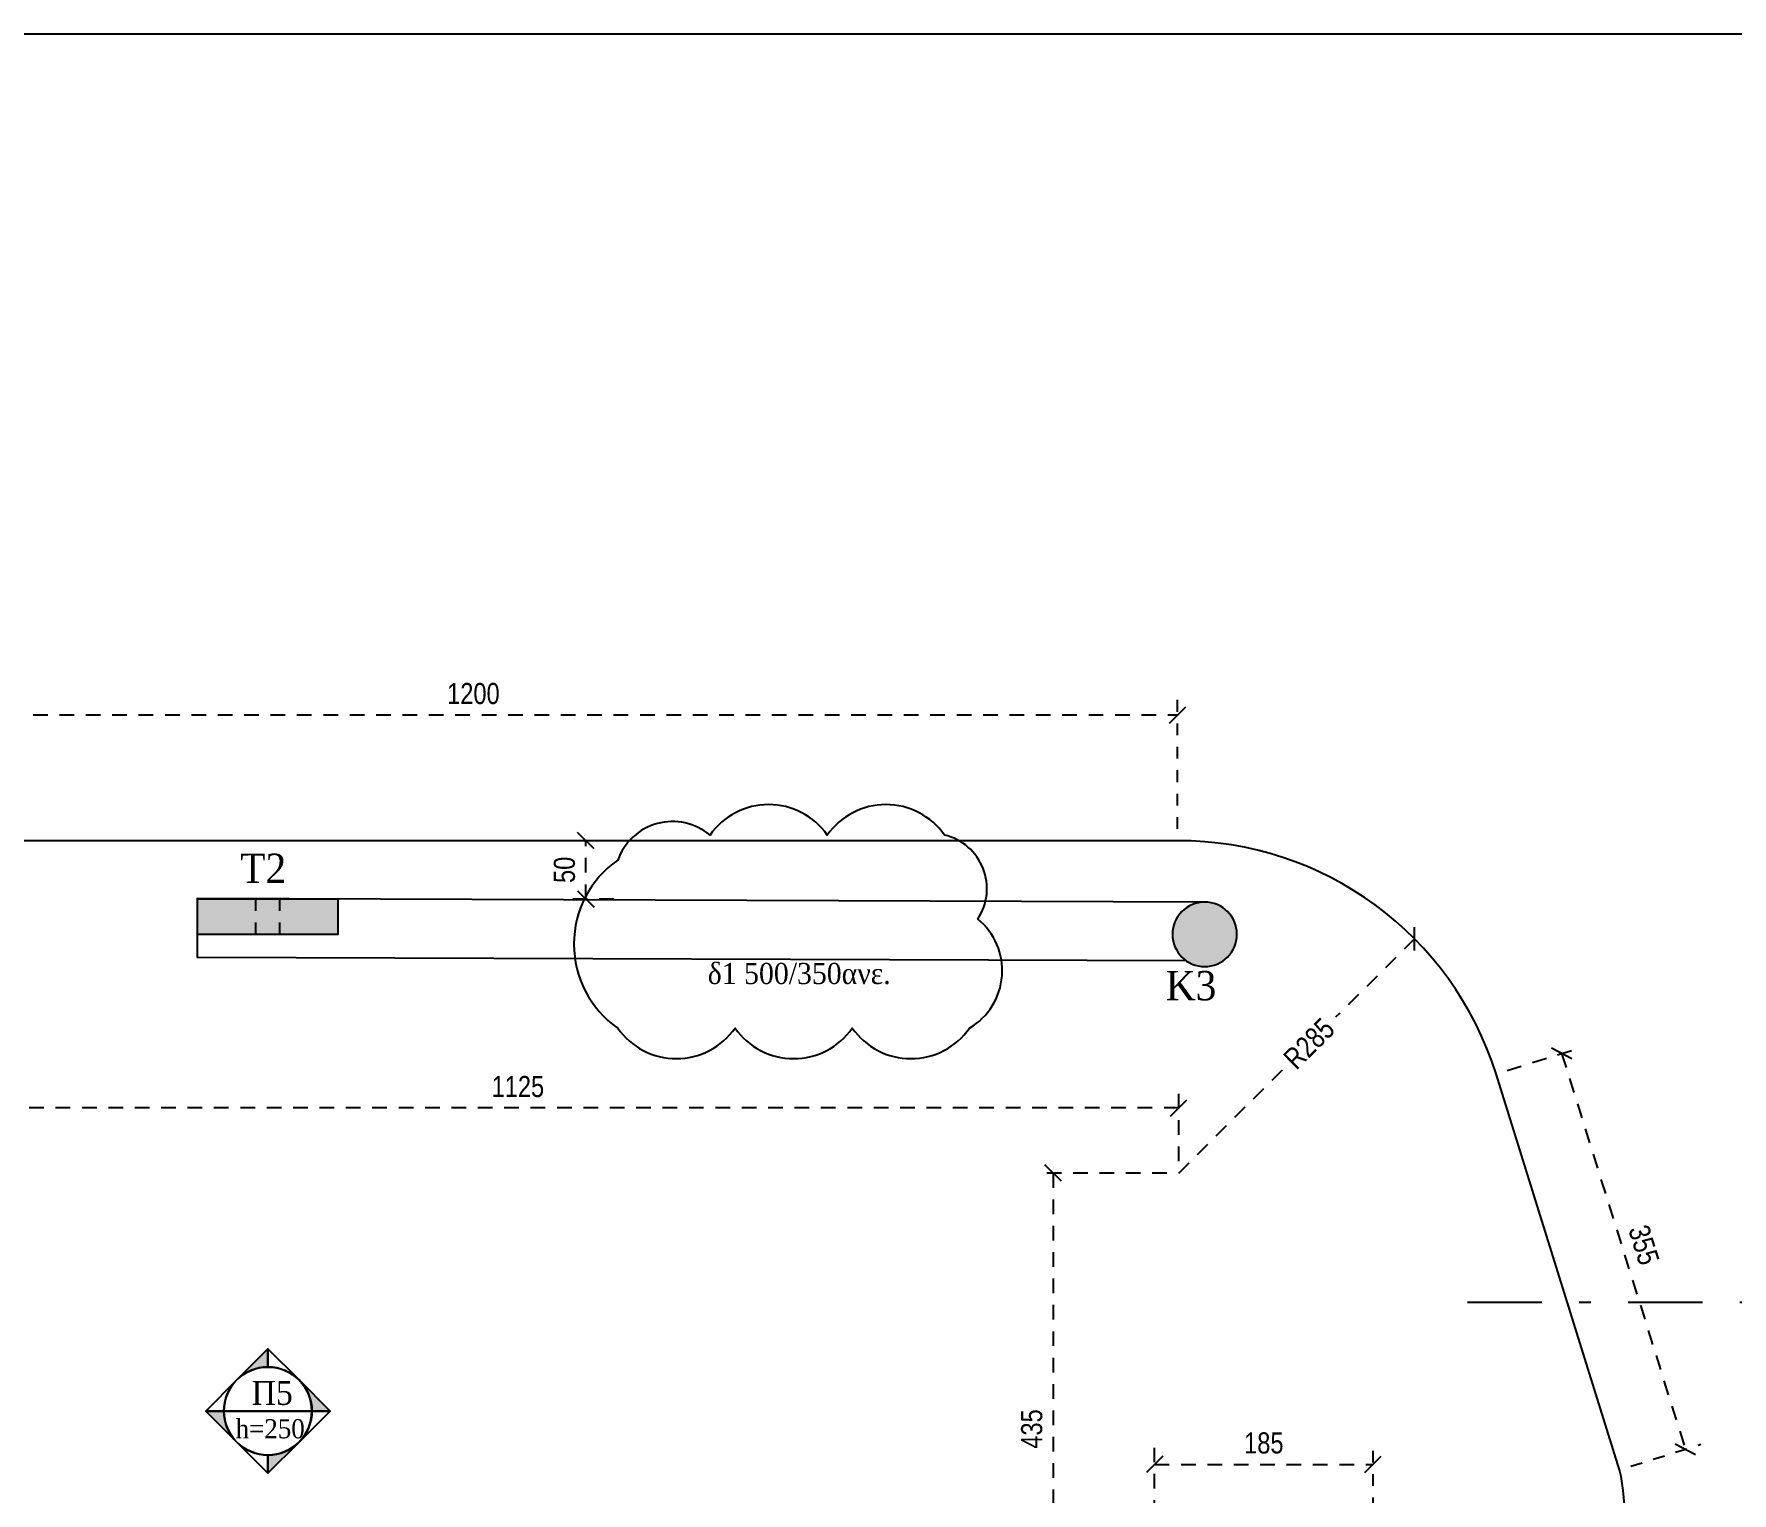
# Model space of a CAD drawing. Header units: millimetres. Extents: x -2171 to 1563, y -1758 to -1505.
# Drawn here: x -201.02 to -186.54, y -1602.69 to -1590.25 of the extents above; entities that cross this region are included whole.
import ezdxf

# ---------------------------------------------------------------- set-up
doc = ezdxf.new("R2010")
doc.units = ezdxf.units.MM
doc.header["$PDMODE"] = 32
for name, pattern in [('DASHDOT', [25.399999999999995, 12.7, -6.349999999999999, 0, -6.349999999999999]), ('DASHED2', [0.375, 0.25, -0.125]), ('DOT', [0.025, 0, -0.025]), ('HIDDEN', [0.375, 0.25, -0.125]), ('HIDDEN2', [0.1875, 0.125, -0.0625])]:
    doc.linetypes.add(name, pattern=pattern)
doc.layers.get('Defpoints').update_dxf_attribs({"color": 6})
for name, color, linetype in [('-S_TEXT', 3, 'Continuous'), ('athinas comments', 10, 'Continuous'), ('DIASTASEIS', 7, 'Continuous'), ('Fill_Col', 7, 'Continuous'), ('Geo_Beam', 7, 'Continuous'), ('Geo_Col', 7, 'Continuous'), ('Geo_Lines', 7, 'Continuous'), ('Sect_Line_Symbol', 7, 'Continuous'), ('Text_Beam', 7, 'Continuous'), ('Text_Col_-1', 7, 'Continuous'), ('Text_Slab', 7, 'Continuous')]:
    doc.layers.add(name, color=color, linetype=linetype)
doc.styles.add('1-100', font='arial.ttf', dxfattribs={"width": 0.8})
doc.styles.add('S1TmsNwRmn1088_b_934_161', font='times.ttf', dxfattribs={"width": 0.93362935265248, "height": 0.10875})
doc.styles.add('S1TmsNwRmn11_b_934_161', font='times.ttf', dxfattribs={"width": 0.93362935265248, "height": 0.0010875})
doc.styles.add('S1TmsNwRmn1359_b_934_161', font='times.ttf', dxfattribs={"width": 0.93362935265248, "height": 0.1359375})
doc.dimstyles.new('Copy of 1-100', dxfattribs={"dimtxt": 0.18, "dimasz": 0.14, "dimexe": 0.14, "dimexo": 0.1, "dimgap": 0.09, "dimtad": 1, "dimdec": 0, "dimlfac": 100, "dimrnd": 5, "dimzin": 5, "dimdsep": 46, "dimtxsty": '1-100', "dimblk": 'OBLIQUE', "dimcen": 0.09, "dimclrd": 1, "dimclre": 1, "dimclrt": 2, "dimadec": 0, "dimazin": 0, "dimtfac": 1, "dimtdec": 0, "dimtix": 1, "dimtmove": 2, "dimatfit": 3, "dimfxl": 5, "dimfxlon": 1, "dimtolj": 1, "dimtzin": 5, "dimarcsym": 0})

# ---------------------------------------------------------------- blocks, each defined once
blk = doc.blocks.new('Label_Όροφος 3-RC_XSN2633_2018')
at = {"layer": 'Text_Slab'}
for points in [[(-0.1767766952966369, 0.1767766952966369, -0.198912367379658), (0, 0.25), (0, 0.3535533905932738)], [(0.1767766952966369, 0.1767766952966369, -0.198912367379658), (0.25, 0), (0.3535533905932738, 0)], [(-0.1767766952966369, -0.1767766952966369, -0.198912367379658), (-0.25, 0), (-0.3535533905932738, 0)], [(0.1767766952966369, -0.1767766952966369, -0.198912367379658), (0, -0.25), (-1e-16, -0.3535533905932738)]]:
    blk.add_hatch(color=174, dxfattribs=at).paths.add_polyline_path(points)
at = {"layer": 'Text_Slab', "color": 174}
for points in [[(-0.1767766952966369, 0.1767766952966369, -0.198912367379658), (0, 0.25), (0, 0.3535533905932738)], [(0, 0.25, -0.198912367379658), (0.1767766952966369, 0.1767766952966369), (0, 0.3535533905932738)], [(-0.25, 0, 0.4142135623730951), (0, -0.25, 0.4142135623730951), (0.25, 0, 0.4142135623730951), (0, 0.25, 0.4142135623730951)], [(-0.25, 0, -0.198912367379658), (-0.1767766952966369, 0.1767766952966369), (-0.3535533905932738, 0)], [(0.1767766952966369, 0.1767766952966369, -0.198912367379658), (0.25, 0), (0.3535533905932738, 0)], [(-0.1767766952966369, -0.1767766952966369, -0.198912367379658), (-0.25, 0), (-0.3535533905932738, 0)], [(0.25, 0, -0.198912367379658), (0.1767766952966369, -0.1767766952966369), (0.3535533905932738, 0)], [(0, -0.25, -0.198912367379658), (-0.1767766952966369, -0.1767766952966369), (-1e-16, -0.3535533905932738)], [(0.1767766952966369, -0.1767766952966369, -0.198912367379658), (0, -0.25), (-1e-16, -0.3535533905932738)]]:
    blk.add_lwpolyline(points, format="xyb", close=True, dxfattribs=at)
blk.add_lwpolyline([(0.25, 0), (-0.25, 0)], close=True, dxfattribs=at)
blk = doc.blocks.new('_Oblique')
at = {"color": 0, "linetype": 'ByBlock', "lineweight": -2}
blk.add_line((-0.5, -0.5), (0.5, 0.5), dxfattribs=at)
blk = doc.blocks.new('*D594')
at = {"layer": 'Defpoints', "color": 0, "ltscale": 0.5, "transparency": 16777216}
for p in [(-189.2486804948302, -1597.96710692329), (-191.2600210100519, -1599.96433862654)]:
    blk.add_point(p, dxfattribs=at)
at = {"layer": 'DIASTASEIS', "color": 1, "linetype": 'DASHED2', "lineweight": -2, "ltscale": 0.5, "transparency": 16777216}
for p, q in [((-189.2486804948302, -1597.96710692329), (-189.9223724218981, -1598.636073149934)), ((-191.2600210100519, -1599.96433862654), (-190.3744158740654, -1599.084945683989))]:
    blk.add_line(p, q, dxfattribs=at)
at = {"layer": 'DIASTASEIS', "color": 1, "lineweight": -2, "ltscale": 0.5, "transparency": 16777216, "xscale": 0.14, "yscale": 0.14, "zscale": 0.14, "rotation": 44.79833915971499}
blk.add_blockref('_Oblique', (-189.2486804948302, -1597.96710692329), dxfattribs=at)
at = {"layer": 'DIASTASEIS', "color": 2, "ltscale": 0.5, "transparency": 16777216, "insert": (-190.1483941479816, -1598.860509416961), "char_height": 0.18, "attachment_point": 5, "rotation": 44.79833915971499, "style": '1-100'}
blk.add_mtext('\\A1;R285', dxfattribs=at)
blk = doc.blocks.new('*D601')
at = {"layer": 'Defpoints', "color": 0, "ltscale": 0.5, "transparency": 16777216}
for p in [(-188.5544240054794, -1599.119252835931), (-186.9405340153899, -1602.319393285389), (-187.5002614672402, -1602.494222617094)]:
    blk.add_point(p, dxfattribs=at)
at = {"layer": 'DIASTASEIS', "color": 1, "linetype": 'HIDDEN', "lineweight": -2, "ltscale": 0.5, "transparency": 16777216}
blk.add_line((-188.4589718576871, -1599.089438619828), (-187.86106354672, -1598.902683601682), dxfattribs=at)
at = {"layer": 'DIASTASEIS', "color": 1, "linetype": 'DASHED2', "lineweight": -2, "ltscale": 0.5, "transparency": 16777216}
blk.add_line((-187.9946965536291, -1598.944423504226), (-186.9405340153899, -1602.319393285389), dxfattribs=at)
at = {"layer": 'DIASTASEIS', "color": 1, "linetype": 'HIDDEN2', "lineweight": -2, "ltscale": 0.5, "transparency": 16777216}
blk.add_line((-187.4048093194479, -1602.464408400991), (-186.8069010084808, -1602.277653382845), dxfattribs=at)
at = {"layer": 'DIASTASEIS', "color": 1, "lineweight": -2, "ltscale": 0.5, "transparency": 16777216, "xscale": 0.14, "yscale": 0.14, "zscale": 0.14}
for p, rotation in [((-187.9946965536291, -1598.944423504226), 107.3460511284878), ((-186.9405340153899, -1602.319393285389), 287.3460511284878)]:
    blk.add_blockref('_Oblique', p, dxfattribs=dict(at, rotation=rotation))
at = {"layer": 'DIASTASEIS', "color": 2, "ltscale": 0.5, "transparency": 16777216, "insert": (-187.2939262330426, -1600.577657096802), "char_height": 0.18, "attachment_point": 5, "rotation": 287.3460511284878, "style": '1-100'}
blk.add_mtext('\\A1;355', dxfattribs=at)
blk = doc.blocks.new('*D624')
at = {"layer": 'Defpoints', "color": 0, "ltscale": 0.5, "transparency": 16777216}
for p in [(-189.6031536855467, -1602.449223014701), (-189.6031536855467, -1602.932617613678), (-191.4648960989248, -1604.329845961674)]:
    blk.add_point(p, dxfattribs=at)
at = {"layer": 'DIASTASEIS', "color": 1, "linetype": 'HIDDEN', "lineweight": -2, "ltscale": 0.5, "transparency": 16777216}
blk.add_line((-191.4648960989248, -1604.229845961674), (-191.4648960989248, -1602.309223014701), dxfattribs=at)
at = {"layer": 'DIASTASEIS', "color": 1, "linetype": 'HIDDEN2', "lineweight": -2, "ltscale": 0.5, "transparency": 16777216}
blk.add_line((-189.6031536855467, -1602.832617613677), (-189.6031536855467, -1602.309223014701), dxfattribs=at)
at = {"layer": 'DIASTASEIS', "color": 1, "linetype": 'DASHED2', "lineweight": -2, "ltscale": 0.5, "transparency": 16777216}
blk.add_line((-191.4648960989248, -1602.449223014701), (-189.6031536855467, -1602.449223014701), dxfattribs=at)
at = {"layer": 'DIASTASEIS', "color": 1, "lineweight": -2, "ltscale": 0.5, "transparency": 16777216, "xscale": 0.14, "yscale": 0.14, "zscale": 0.14, "rotation": 180}
blk.add_blockref('_Oblique', (-191.4648960989248, -1602.449223014701), dxfattribs=at)
at = {"layer": 'DIASTASEIS', "color": 1, "lineweight": -2, "ltscale": 0.5, "transparency": 16777216, "xscale": 0.14, "yscale": 0.14, "zscale": 0.14}
blk.add_blockref('_Oblique', (-189.6031536855467, -1602.449223014701), dxfattribs=at)
at = {"layer": 'DIASTASEIS', "color": 2, "ltscale": 0.5, "transparency": 16777216, "insert": (-190.5340248922358, -1602.267319876911), "char_height": 0.18, "attachment_point": 5, "style": '1-100'}
blk.add_mtext('\\A1;185', dxfattribs=at)
blk = doc.blocks.new('*D626')
at = {"layer": 'Defpoints', "color": 0, "ltscale": 0.5, "transparency": 16777216}
for p in [(-191.2600210100519, -1599.96433862654), (-192.3303164674437, -1604.329846329416), (-191.2600210100519, -1604.329846329416)]:
    blk.add_point(p, dxfattribs=at)
at = {"layer": 'DIASTASEIS', "color": 1, "linetype": 'HIDDEN', "lineweight": -2, "ltscale": 0.5, "transparency": 16777216}
blk.add_line((-191.3600210100519, -1599.96433862654), (-192.4703164674437, -1599.96433862654), dxfattribs=at)
at = {"layer": 'DIASTASEIS', "color": 1, "linetype": 'DASHED2', "lineweight": -2, "ltscale": 0.5, "transparency": 16777216}
blk.add_line((-192.3303164674437, -1599.96433862654), (-192.3303164674437, -1604.329846329416), dxfattribs=at)
at = {"layer": 'DIASTASEIS', "color": 1, "linetype": 'HIDDEN2', "lineweight": -2, "ltscale": 0.5, "transparency": 16777216}
blk.add_line((-191.3600210100519, -1604.329846329416), (-192.4703164674437, -1604.329846329416), dxfattribs=at)
at = {"layer": 'DIASTASEIS', "color": 1, "lineweight": -2, "ltscale": 0.5, "transparency": 16777216, "xscale": 0.14, "yscale": 0.14, "zscale": 0.14}
for p, rotation in [((-192.3303164674437, -1599.96433862654), 90), ((-192.3303164674437, -1604.329846329416), 270)]:
    blk.add_blockref('_Oblique', p, dxfattribs=dict(at, rotation=rotation))
at = {"layer": 'DIASTASEIS', "color": 2, "ltscale": 0.5, "transparency": 16777216, "insert": (-192.5122809967756, -1602.147092477977), "char_height": 0.18, "attachment_point": 5, "rotation": 90, "style": '1-100'}
blk.add_mtext('\\A1;435', dxfattribs=at)
blk = doc.blocks.new('*D627')
at = {"layer": 'Defpoints', "color": 0, "ltscale": 0.5, "transparency": 16777216}
for p in [(-202.5275057871906, -1599.40934638551), (-202.5275057871906, -1599.96433862654), (-191.2600210100519, -1599.96433862654)]:
    blk.add_point(p, dxfattribs=at)
at = {"layer": 'DIASTASEIS', "color": 1, "linetype": 'HIDDEN2', "lineweight": -2, "ltscale": 0.5, "transparency": 16777216}
blk.add_line((-202.5275057871906, -1599.86433862654), (-202.5275057871906, -1599.269346385509), dxfattribs=at)
at = {"layer": 'DIASTASEIS', "color": 1, "linetype": 'HIDDEN', "lineweight": -2, "ltscale": 0.5, "transparency": 16777216}
blk.add_line((-191.2600210100519, -1599.86433862654), (-191.2600210100519, -1599.269346385509), dxfattribs=at)
at = {"layer": 'DIASTASEIS', "color": 1, "linetype": 'DASHED2', "lineweight": -2, "ltscale": 0.5, "transparency": 16777216}
blk.add_line((-191.2600210100519, -1599.40934638551), (-202.5275057871906, -1599.40934638551), dxfattribs=at)
at = {"layer": 'DIASTASEIS', "color": 1, "lineweight": -2, "ltscale": 0.5, "transparency": 16777216, "xscale": 0.14, "yscale": 0.14, "zscale": 0.14, "rotation": 180}
blk.add_blockref('_Oblique', (-202.5275057871906, -1599.40934638551), dxfattribs=at)
at = {"layer": 'DIASTASEIS', "color": 1, "lineweight": -2, "ltscale": 0.5, "transparency": 16777216, "xscale": 0.14, "yscale": 0.14, "zscale": 0.14}
blk.add_blockref('_Oblique', (-191.2600210100519, -1599.40934638551), dxfattribs=at)
at = {"layer": 'DIASTASEIS', "color": 2, "ltscale": 0.5, "transparency": 16777216, "insert": (-196.8937633986213, -1599.22744324772), "char_height": 0.18, "attachment_point": 5, "style": '1-100'}
blk.add_mtext('\\A1;1125', dxfattribs=at)
blk = doc.blocks.new('*D636')
at = {"layer": 'Defpoints', "color": 0, "ltscale": 0.5, "transparency": 16777216}
for p in [(-191.2687064853335, -1596.057840780122), (-203.2774610209215, -1597.129845778223), (-191.2687064853335, -1597.129845778223)]:
    blk.add_point(p, dxfattribs=at)
at = {"layer": 'DIASTASEIS', "color": 1, "linetype": 'HIDDEN', "lineweight": -2, "ltscale": 0.5, "transparency": 16777216}
blk.add_line((-203.2774610209215, -1597.029845778223), (-203.2774610209215, -1595.917840780122), dxfattribs=at)
at = {"layer": 'DIASTASEIS', "color": 1, "linetype": 'HIDDEN2', "lineweight": -2, "ltscale": 0.5, "transparency": 16777216}
blk.add_line((-191.2687064853335, -1597.029845778223), (-191.2687064853335, -1595.917840780122), dxfattribs=at)
at = {"layer": 'DIASTASEIS', "color": 1, "linetype": 'DASHED2', "lineweight": -2, "ltscale": 0.5, "transparency": 16777216}
blk.add_line((-203.2774610209215, -1596.057840780122), (-191.2687064853335, -1596.057840780122), dxfattribs=at)
at = {"layer": 'DIASTASEIS', "color": 1, "lineweight": -2, "ltscale": 0.5, "transparency": 16777216, "xscale": 0.14, "yscale": 0.14, "zscale": 0.14, "rotation": 180}
blk.add_blockref('_Oblique', (-203.2774610209215, -1596.057840780122), dxfattribs=at)
at = {"layer": 'DIASTASEIS', "color": 1, "lineweight": -2, "ltscale": 0.5, "transparency": 16777216, "xscale": 0.14, "yscale": 0.14, "zscale": 0.14}
blk.add_blockref('_Oblique', (-191.2687064853335, -1596.057840780122), dxfattribs=at)
at = {"layer": 'DIASTASEIS', "color": 2, "ltscale": 0.5, "transparency": 16777216, "insert": (-197.2730837531275, -1595.875937642332), "char_height": 0.18, "attachment_point": 5, "style": '1-100'}
blk.add_mtext('\\A1;1200', dxfattribs=at)
blk = doc.blocks.new('*D644')
at = {"layer": 'Defpoints', "color": 0, "ltscale": 0.5, "transparency": 16777216}
for p in [(-196.3144715834063, -1597.129845778224), (-195.9761400719291, -1597.129845778224), (-195.9761400719291, -1597.627335718334)]:
    blk.add_point(p, dxfattribs=at)
at = {"layer": 'DIASTASEIS', "color": 1, "linetype": 'HIDDEN2', "lineweight": -2, "ltscale": 0.5, "transparency": 16777216}
blk.add_line((-196.0761400719291, -1597.129845778224), (-196.4544715834063, -1597.129845778224), dxfattribs=at)
at = {"layer": 'DIASTASEIS', "color": 1, "linetype": 'DASHED2', "lineweight": -2, "ltscale": 0.5, "transparency": 16777216}
blk.add_line((-196.3144715834063, -1597.627335718334), (-196.3144715834063, -1597.129845778224), dxfattribs=at)
at = {"layer": 'DIASTASEIS', "color": 1, "linetype": 'HIDDEN', "lineweight": -2, "ltscale": 0.5, "transparency": 16777216}
blk.add_line((-196.0761400719291, -1597.627335718334), (-196.4544715834063, -1597.627335718334), dxfattribs=at)
at = {"layer": 'DIASTASEIS', "color": 1, "lineweight": -2, "ltscale": 0.5, "transparency": 16777216, "xscale": 0.14, "yscale": 0.14, "zscale": 0.14}
for p, rotation in [((-196.3144715834063, -1597.129845778224), 90), ((-196.3144715834063, -1597.627335718334), 270)]:
    blk.add_blockref('_Oblique', p, dxfattribs=dict(at, rotation=rotation))
at = {"layer": 'DIASTASEIS', "color": 2, "ltscale": 0.5, "transparency": 16777216, "insert": (-196.4963747211966, -1597.378590748278), "char_height": 0.18, "attachment_point": 5, "rotation": 90, "style": '1-100'}
blk.add_mtext('\\A1;50', dxfattribs=at)

msp = doc.modelspace()

# ---------------------------------------------------------------- hatches: boundary and pattern name
at = {"layer": 'Fill_Col'}
msp.add_hatch(color=252, dxfattribs=at).paths.add_polyline_path([(-199.627271720808, -1597.927335718333), (-198.427271720808, -1597.927335718333), (-198.427271720808, -1597.627335718333), (-199.627271720808, -1597.627335718333)])
at = {"layer": 'Fill_Col', "ltscale": 0.5, "transparency": 33554572}
h = msp.add_hatch(color=252, dxfattribs=at)
h.dxf.hatch_style = 1
edge = h.paths.add_edge_path()
edge.add_arc((-191.0382052944725, -1597.928216603542), 0.2750000000002046, 0, 89.99999999997632)
edge.add_arc((-191.0382052944721, -1597.928216603541), 0.2750000000000909, 90.00000000004736, 180.0000000000474)
edge.add_arc((-191.0382052944724, -1597.928216603542), 0.2749999999998636, 179.9999999999526, 270)
edge.add_arc((-191.0382052944722, -1597.928216603542), 0.2749999999998636, 269.9999999999763, 360)

# ---------------------------------------------------------------- linework, layer by layer
at = {"layer": '-S_TEXT', "ltscale": 5}
msp.add_lwpolyline([(-232.681700438394, -1590.24971776917), (-174.5342080102252, -1590.24971776917), (-174.5342080102252, -1630.294414193922), (-232.681700438394, -1630.294414193922)], close=True, dxfattribs=at)
at = {"layer": 'athinas comments'}
msp.add_lwpolyline([(-196.0427810880355, -1598.728214677071, 0.52056705), (-195.0427810880355, -1598.728214677071, 0.52056705), (-194.0427810880355, -1598.728214677071, 0.52056705), (-193.0427810880355, -1598.728214677071, 0.52056705), (-192.9722759436699, -1597.798719821436, 0.52056705), (-193.2558394215884, -1597.082283299355, 0.52056705), (-194.2558394215884, -1597.082283299355, 0.52056705), (-195.2558394215884, -1597.082283299355, 0.52056705), (-196.0427810880355, -1597.295341632908, 0.52056705)], format="xyb", close=True, dxfattribs=at)
at = {"layer": 'Geo_Beam', "color": 94}
msp.add_lwpolyline([(-191.0382052944724, -1597.653216603541), (-199.6272717208078, -1597.623132607892), (-199.6272717208078, -1598.123135674919), (-191.1971038914404, -1598.15266311361)], dxfattribs=at)
at = {"layer": 'Geo_Col', "color": 94}
msp.add_lwpolyline([(-199.627271720808, -1597.927335718333), (-198.427271720808, -1597.927335718333), (-198.427271720808, -1597.627335718333), (-199.627271720808, -1597.627335718333)], close=True, dxfattribs=at)
at = {"layer": 'Geo_Col', "color": 94, "linetype": 'DOT'}
for points in [[(-199.627271720808, -1597.927335718333), (-199.127271720808, -1597.927335718333), (-199.127271720808, -1597.627335718333), (-199.627271720808, -1597.627335718333)], [(-198.427271720808, -1597.627335718333), (-198.927271720808, -1597.627335718333), (-198.927271720808, -1597.927335718333), (-198.427271720808, -1597.927335718333)]]:
    msp.add_lwpolyline(points, close=True, dxfattribs=at)
at = {"layer": 'Geo_Col', "color": 94}
msp.add_lwpolyline([(-190.7632052944723, -1597.928216603542, 0.4142135623730951), (-191.0382052944724, -1597.653216603541, 0.4142135623730951), (-191.3132052944722, -1597.928216603542, 0.4142135623730951), (-191.0382052944724, -1598.203216603542, 0.4142135623730951)], format="xyb", close=True, dxfattribs=at)
at = {"layer": 'Geo_Lines', "color": 94}
msp.add_lwpolyline([(-201.7209145611557, -1613.862184264673), (-192.3617882244882, -1614.28104720691, 0.3604094943190066), (-189.008357654325, -1611.738712405039), (-188.3372490788808, -1607.345377536502, 0.4535057461600255), (-189.7839087543734, -1605.680127539754), (-194.2275258368129, -1605.679775253438, -0.8870799299473695), (-194.2274878049345, -1605.07984597583), (-189.6035599219047, -1605.08072042542, 0.4758339294355912), (-187.5002614672403, -1602.494222617094), (-188.5544240054794, -1599.119252835931, 0.3289259794590304), (-191.2687064853335, -1597.129845778223), (-203.2774610209215, -1597.129845778223)], format="xyb", dxfattribs=at)
at = {"layer": 'Sect_Line_Symbol', "color": 2, "linetype": 'DASHDOT', "ltscale": 0.05}
msp.add_lwpolyline([(-188.7980876114493, -1601.065244669054), (-182.4775058013461, -1601.065244669054)], dxfattribs=at)

# ---------------------------------------------------------------- block references
at = {"xscale": 1.5, "yscale": 1.5, "zscale": 1.5}
msp.add_blockref('Label_Όροφος 3-RC_XSN2633_2018', (-199.0253703072576, -1601.994040444821), dxfattribs=at)

# ---------------------------------------------------------------- texts
at = {"layer": 'Text_Beam', "color": 3, "style": 'S1TmsNwRmn1088_b_934_161', "width": 0.93362935265248}
msp.add_text(' δ1 500/350ανε.', height=0.18, rotation=360, dxfattribs=at).set_placement((-195.3387819668983, -1598.352335718333))
at = {"layer": 'Text_Col_-1', "color": 200, "style": 'S1TmsNwRmn11_b_934_161', "width": 0.93362935265248}
for s, p in [('T2', (-199.261211944754, -1597.490031007334)), ('K3', (-191.3696824946046, -1598.490974124003))]:
    msp.add_text(s, height=0.25, dxfattribs=at).set_placement(p)
at = {"layer": 'Text_Slab', "color": 174, "style": 'S1TmsNwRmn1359_b_934_161', "width": 0.93362935265248}
msp.add_text('   Π5', height=0.20390625, dxfattribs=at).set_placement((-199.3799154255059, -1601.941540444821))
at = {"layer": 'Text_Slab', "color": 5, "style": 'S1TmsNwRmn1088_b_934_161', "width": 0.93362935265248}
msp.add_text('h=250', height=0.163125, dxfattribs=at).set_placement((-199.3007589510168, -1602.226540444821))

# ---------------------------------------------------------------- dimensions: what is measured, and where the dimension line sits
at = {"layer": 'DIASTASEIS', "ltscale": 0.5}
for base, p1, p2, picture, middle in [((-191.2687064853335, -1596.057840780122), (-203.2774610209215, -1597.129845778223), (-191.2687064853335, -1597.129845778223), '*D636', (-197.2730837531275, -1595.875937642332)), ((-202.5275057871906, -1599.40934638551), (-191.2600210100519, -1599.96433862654), (-202.5275057871906, -1599.96433862654), '*D627', (-196.8937633986213, -1599.22744324772)), ((-189.6031536855467, -1602.449223014701), (-191.4648960989248, -1604.329845961674), (-189.6031536855467, -1602.932617613678), '*D624', (-190.5340248922358, -1602.267319876911))]:
    dim = msp.add_linear_dim(base=base, p1=p1, p2=p2, dimstyle='Copy of 1-100', dxfattribs=at)
    dim.commit()
    dim.dimension.update_dxf_attribs({"geometry": picture, "text_midpoint": middle})
for base, p1, p2, picture, middle in [((-196.3144715834063, -1597.129845778224), (-195.9761400719289, -1597.627335718333), (-195.9761400719289, -1597.129845778223), '*D644', (-196.4963747211966, -1597.378590748278)), ((-192.3303164674437, -1604.329846329416), (-191.2600210100519, -1599.96433862654), (-191.2600210100519, -1604.329846329414), '*D626', (-192.5122809967756, -1602.147092477977))]:
    dim = msp.add_linear_dim(base=base, p1=p1, p2=p2, angle=90, dimstyle='Copy of 1-100', dxfattribs=at)
    dim.commit()
    dim.dimension.update_dxf_attribs({"geometry": picture, "text_midpoint": middle})
dim = msp.add_radius_dim(center=(-191.2600210100519, -1599.96433862654), mpoint=(-189.2486804948302, -1597.96710692329), dimstyle='Copy of 1-100', dxfattribs=at)
dim.commit()
dim.dimension.update_dxf_attribs({"geometry": '*D594', "text_midpoint": (-190.1483941479816, -1598.860509416961), "dimtype": 132})
dim = msp.add_aligned_dim(p1=(-188.5544240054794, -1599.119252835931), p2=(-187.5002614672402, -1602.494222617094), distance=0.5863958693402173, dimstyle='Copy of 1-100', dxfattribs=at)
dim.commit()
dim.dimension.update_dxf_attribs({"geometry": '*D601', "text_midpoint": (-187.2939262330426, -1600.577657096802)})

doc.saveas('drawing.dxf')
